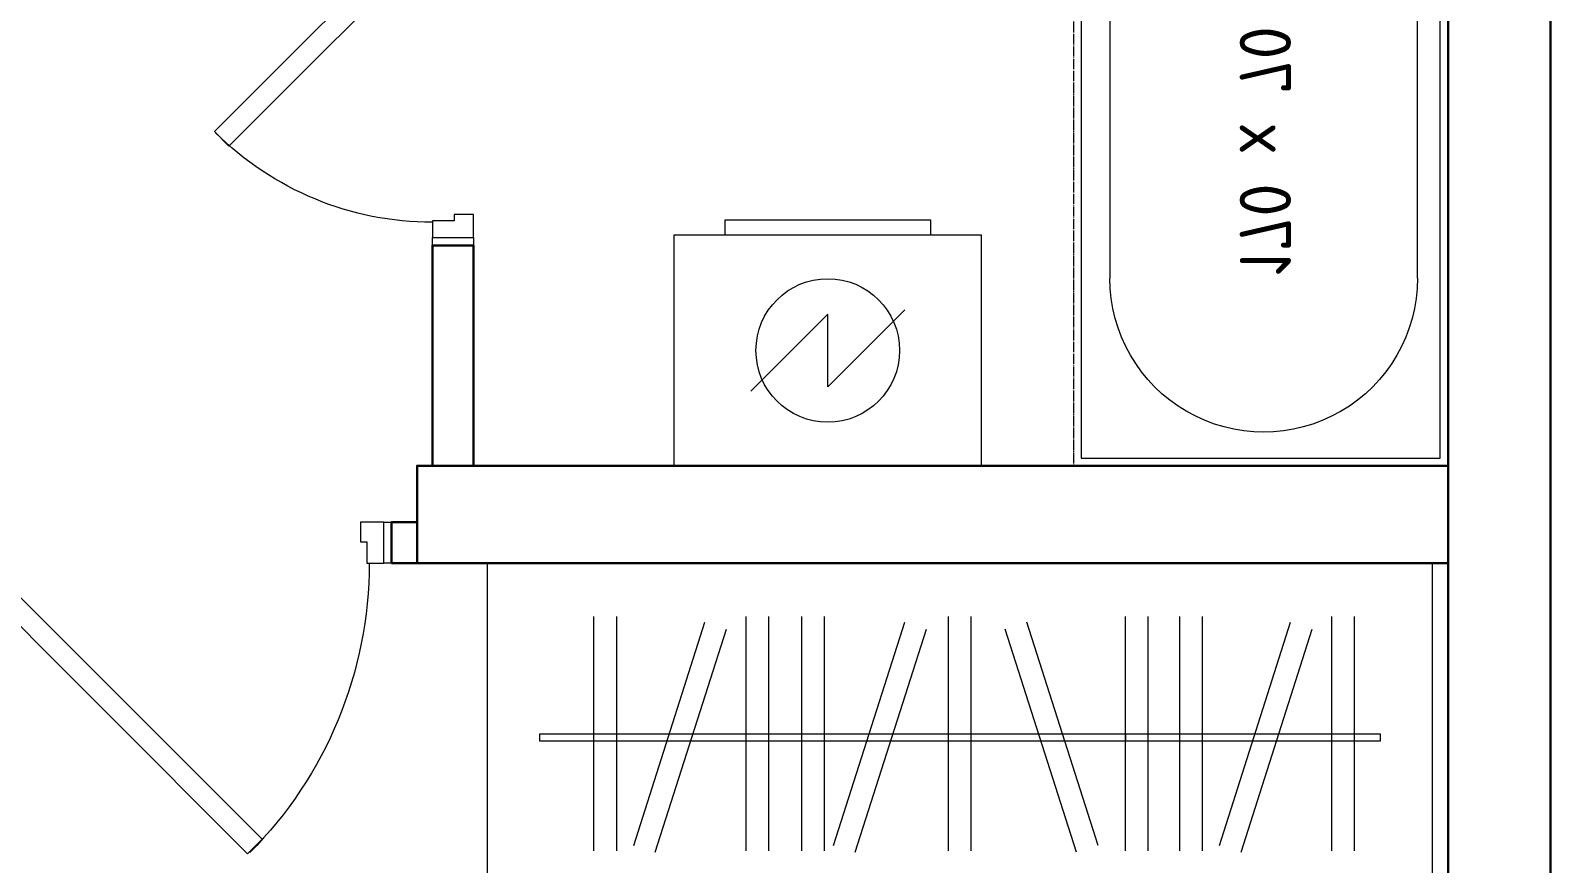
# Model space of a CAD drawing. Header units: millimetres. Extents: x 21366 to 66050, y 8191 to 52826.
# Drawn here: x 51012 to 53975, y 26300 to 27925 of the extents above; entities that cross this region are included whole.
import ezdxf
from ezdxf.enums import TextEntityAlignment as Align

# ---------------------------------------------------------------- set-up
doc = ezdxf.new("R2010")
doc.units = ezdxf.units.MM
doc.linetypes.add('ГОСТ 2.303 5', pattern=[24, 20, -1.5, 1, -1.5])
for name, color, linetype, lineweight in [('АР - Двери', 126, 'Continuous', 9), ('АР - Монолит', 56, 'Continuous', 30), ('АР - панель 400', 151, 'Continuous', 30), ('АР - Перегородки 190', 54, 'Continuous', 30), ('АР - Перегородки 80', 32, 'Continuous', 30), ('АР - Сантехника', 150, 'Continuous', 9)]:
    doc.layers.add(name, color=color, linetype=linetype, lineweight=lineweight)
doc.layers.add('АР - мебель', color=7, linetype='Continuous', lineweight=9, true_color=0x787878)
doc.styles.add('GOST-2.304_Type-B', font='GOST Common.ttf')

# ---------------------------------------------------------------- blocks, each defined once
blk = doc.blocks.new('Квартира 2К 6450 тип 7 перекидная')
at = {"layer": 'АР - Монолит'}
blk.add_lwpolyline([(1440.000000001863, -5949.999999982538), (1240.000000001863, -5949.999999982538), (1239.999999992549, 200.0000000190921), (1439.999999992549, 200.0000000190921)], close=True, dxfattribs=at)
blk = doc.blocks.new('*U121')
at = {"ltscale": 100}
for p, q in [((15, 37.50000000000001), (15, -42.49999999999999)), ((46, 37.50000000000001), (15, 37.50000000000001)), ((48, -4.499999999999988), (48, 35.50000000000001)), ((852, -4.499999999999988), (852, 37.50000000000001)), ((852, 37.50000000000001), (885, 37.50000000000001)), ((885, 37.50000000000001), (885, -42.49999999999999)), ((60, -4.499999999999988), (48, -4.499999999999988)), ((60, -42.49999999999999), (60, -4.499999999999988)), ((840, -42.49999999999999), (840, -4.499999999999988)), ((840, -4.499999999999988), (852, -4.499999999999988)), ((15, -42.49999999999999), (60, -42.49999999999999)), ((885, -42.49999999999999), (840, -42.49999999999999))]:
    blk.add_line(p, q, dxfattribs=at)
for points in [[(54.41421356238425, 38.91421356238426), (82.69848480983637, 10.62994231490303), (647.9685176837365, 575.8999751888329), (619.6842464362844, 604.1842464363141)], [(15, -42.49999999999999), (0, -42.49999999999999), (0, 37.50000000000001), (15, 37.50000000000001)], [(885, -42.49999999999999), (900, -42.49999999999999), (900, 37.50000000000001), (885, 37.50000000000001)]]:
    blk.add_lwpolyline(points, close=True, dxfattribs=at)
blk.add_circle((48, 37.50000000000001), 2, dxfattribs=at)
blk.add_arc((56.66666666666666, 37.50000000000001), 800, 0, 44.86495242747803, dxfattribs=at)
blk = doc.blocks.new('Ш02 650х1840')
for p, q in [((-1842.485831519822, 650.0000000000582), (-1842.485831519822, 0)), ((0, 650.0000000000582), (-1842.485831519822, 650.0000000000582)), ((0, 650.0000000000582), (0, 0)), ((-1469.021209435654, 563.6030094699818), (-1607.881827664445, 128.3364782202407)), ((-1147.988420970854, 563.6030094699818), (-1009.127802742063, 128.3364782202407)), ((-716.8190332851373, 563.6030094699818), (-855.6796515139285, 128.3364782202407)), ((-326.9756983763073, 563.6030094699818), (-465.8363166050985, 128.3364782202407)), ((-1690.135579986265, 560.8939945243183), (-1690.135579986265, 104.0141147737741)), ((-1645.839140608674, 560.8939945243183), (-1645.839140608674, 104.0141147737741)), ((-1426.820275734877, 550.1398844124633), (-1565.680893963668, 114.8733531628386)), ((-1393.690214907518, 560.8939945243183), (-1393.690214907518, 104.0141147737741)), ((-1349.393775529927, 560.8939945243183), (-1349.393775529927, 104.0141147737741)), ((-1288.060249356786, 560.8939945243183), (-1288.060249356786, 104.0141147737741)), ((-1243.763809979195, 560.8939945243183), (-1243.763809979195, 104.0141147737741)), ((-1190.189354671631, 550.1398844124633), (-1051.32873644284, 114.8733531628386)), ((-942.9707456176402, 560.8939945243183), (-942.9707456176402, 104.0141147737741)), ((-898.6743062400492, 560.8939945243183), (-898.6743062400492, 104.0141147737741)), ((-674.6180995843606, 550.1398844124633), (-813.4787178131519, 114.8733531628386)), ((-657.1274107088102, 560.8939945243183), (-657.1274107088102, 104.0141147737741)), ((-612.8309713312192, 560.8939945243183), (-612.8309713312192, 104.0141147737741)), ((-548.0900689269183, 560.8939945243183), (-548.0900689269183, 104.0141147737741)), ((-503.7936295493273, 560.8939945243183), (-503.7936295493273, 104.0141147737741)), ((-284.7747646755306, 550.1398844124633), (-423.6353829043219, 114.8733531628386)), ((-251.644703848171, 560.8939945243183), (-251.644703848171, 104.0141147737741)), ((-207.34826447058, 560.8939945243183), (-207.34826447058, 104.0141147737741)), ((-101.4559158723569, 346.5174259362975), (-1741.029915647465, 346.5174259363557)), ((-1741.029915647465, 346.5174259363557), (-1741.029915647465, 333.565196559357)), ((-1741.029915647465, 333.565196559357), (-101.4559158723569, 333.5651965594152)), ((-1349.393775529927, 346.5174259363557), (-1349.393775529927, 333.565196559357)), ((-1243.501426931703, 333.565196559357), (-1243.501426931703, 346.5174259363557)), ((-101.4559158723569, 333.5651965594152), (-101.4559158723569, 346.5174259362975)), ((0, 0), (-1842.485831519822, 0))]:
    blk.add_line(p, q)
blk = doc.blocks.new('Стиральная_машинка_600х450')
at = {"color": 0, "linetype": 'ByBlock', "lineweight": -2, "ltscale": 50}
for points in [[(40, -40), (40, -640), (490, -640), (490, -40)], [(520, -540), (490, -540), (490, -140), (520, -140)]]:
    blk.add_lwpolyline(points, close=True, dxfattribs=at)
blk.add_lwpolyline([(344.2893218813697, -489.9999994916143), (194.2893218813697, -339.9999994916143), (335.7106781186303, -339.9999994916143), (185.7106781186303, -189.9999994916143)], dxfattribs=at)
blk.add_circle((265, -339.9999994916143), 140.0000000000291, dxfattribs=at)
blk = doc.blocks.new('*U119')
at = {"ltscale": 100}
for p, q in [((15, 37.50000000000001), (15, -42.49999999999999)), ((46, 37.50000000000001), (15, 37.50000000000001)), ((48, -4.499999999999988), (48, 35.50000000000001)), ((652, -4.499999999999988), (652, 37.50000000000001)), ((652, 37.50000000000001), (685, 37.50000000000001)), ((685, 37.50000000000001), (685, -42.49999999999999)), ((60, -4.499999999999988), (48, -4.499999999999988)), ((60, -42.49999999999999), (60, -4.499999999999988)), ((640, -42.49999999999999), (640, -4.499999999999988)), ((640, -4.499999999999988), (652, -4.499999999999988)), ((15, -42.49999999999999), (60, -42.49999999999999)), ((685, -42.49999999999999), (640, -42.49999999999999))]:
    blk.add_line(p, q, dxfattribs=at)
for points in [[(54.41421356238425, 38.91421356238426), (82.69848480983637, 10.62994231490303), (506.547161446427, 434.4786189515233), (478.2628901989749, 462.7628901990046)], [(15, -42.49999999999999), (0, -42.49999999999999), (0, 37.50000000000001), (15, 37.50000000000001)], [(685, -42.49999999999999), (700, -42.49999999999999), (700, 37.50000000000001), (685, 37.50000000000001)]]:
    blk.add_lwpolyline(points, close=True, dxfattribs=at)
blk.add_circle((48, 37.50000000000001), 2, dxfattribs=at)
blk.add_arc((54.99999999999999, 37.50000000000001), 600, 7.016709298534877e-15, 44.864952427478, dxfattribs=at)
blk = doc.blocks.new('Ванна 170х70 (+15)')
at = {"layer": 'АР - Сантехника'}
for p, q in [((15, 15), (14.99999999860302, 1715)), ((14.99999999860302, 1715), (714.999999998603, 1715.000000000582)), ((714.999999998603, 1715.000000000582), (715, 15.00000000058208)), ((714.9999999988358, 1715.000000000582), (714.9999999988358, 1715.000000000582)), ((287.1213298963849, 1661.123102940153), (286.9458114879671, 1656.495353865903)), ((288.0502560113091, 1664.313010616926), (287.1213298963849, 1661.123102940153)), ((290.9515600271989, 1670.013443472795), (288.0502560113091, 1664.313010616926)), ((289.6416600721423, 1665.752826507203), (288.0502560113091, 1664.313010616926)), ((291.7397643614095, 1665.301611399744), (289.6416600721423, 1665.752826507203)), ((292.9408151030075, 1671.813213335583), (290.9515600271989, 1670.013443472795)), ((294.1391918135341, 1663.003533373587), (291.7397643614095, 1665.301611399744)), ((332.2750076081138, 1672.00001664809), (292.9408151030075, 1671.813213335583)), ((295.5634454649407, 1671.249194451375), (292.9408151030075, 1671.813213335583)), ((296.6050697511528, 1659.083544316934), (294.1391918135341, 1663.003533373587)), ((298.5627297798637, 1668.37659691833), (295.5634454649407, 1671.249194451375)), ((301.6450772017706, 1663.476610597689), (298.5627297798637, 1668.37659691833)), ((304.5087660893332, 1657.028880290687), (301.6450772017706, 1663.476610597689)), ((333.8485858251806, 1671.661605317611), (332.2750076081138, 1672.00001664809)), ((335.6481564140413, 1669.938046797877), (333.8485858251806, 1671.661605317611)), ((337.4975648673717, 1666.998055005446), (335.6481564140413, 1669.938046797877)), ((343.2080923712347, 1671.823699339991), (335.7235348632094, 1669.818218200002)), ((339.215778199723, 1663.129416821059), (337.4975648673717, 1666.998055005446)), ((340.6346057190094, 1658.710821504705), (339.215778199723, 1663.129416821059)), ((353.3794947226997, 1664.403372356668), (353.3794947229326, 1464.320372356568)), ((370.3794947226997, 1664.403372356726), (370.3794947229326, 1464.320372356626)), ((380.5508970736992, 1671.82369934005), (388.0354545817245, 1669.81821820006)), ((384.5432112452108, 1663.129416821117), (383.1243837259244, 1658.710821504763)), ((386.2614245775621, 1666.998055005504), (384.5432112452108, 1663.129416821117)), ((388.1108330308925, 1669.938046797935), (386.2614245775621, 1666.998055005504)), ((389.9104036197532, 1671.661605317669), (388.1108330308925, 1669.938046797935)), ((391.48398183682, 1672.000016648148), (389.9104036197532, 1671.661605317669)), ((391.48398183682, 1672.000016648148), (430.8181743419264, 1671.813213335699)), ((422.1139122431632, 1663.476610597805), (419.2502233556006, 1657.028880290803)), ((425.1962596650701, 1668.376596918446), (422.1139122431632, 1663.476610597805)), ((428.1955439799931, 1671.249194451491), (425.1962596650701, 1668.376596918446)), ((429.6197976318654, 1663.003533373703), (427.1539196942467, 1659.083544317051)), ((430.8181743419264, 1671.813213335699), (428.1955439799931, 1671.249194451491)), ((432.0192250835244, 1665.30161139986), (429.6197976318654, 1663.003533373703)), ((432.807429417735, 1670.013443472912), (430.8181743419264, 1671.813213335699)), ((434.1173293732572, 1665.75282650732), (432.0192250835244, 1665.30161139986)), ((432.807429417735, 1670.013443472912), (435.7087334340904, 1664.313010617043)), ((435.7087334340904, 1664.313010617043), (434.1173293732572, 1665.75282650732)), ((436.637659548549, 1661.12310294027), (435.7087334340904, 1664.313010617043)), ((436.8131779569667, 1656.495353866019), (436.637659548549, 1661.12310294027)), ((286.9458114879671, 1656.495353865903), (287.5408817508724, 1650.882759716827)), ((287.5408817508724, 1650.882759716827), (288.8482910615858, 1644.834720313316)), ((288.8482910615858, 1644.834720313316), (290.7400610868353, 1638.943259891588)), ((290.7400610868353, 1638.943259891588), (293.0310121967923, 1633.785075645894)), ((293.0310121967923, 1633.785075645894), (295.4968901344109, 1629.865086589241)), ((298.8960208611097, 1653.92536007124), (296.6050697511528, 1659.083544316934)), ((300.7877908863593, 1648.033899649512), (298.8960208611097, 1653.92536007124)), ((302.0952001970727, 1641.985860246001), (300.7877908863593, 1648.033899649512)), ((301.585825936636, 1628.555609345902), (302.5147520515602, 1631.745517022442)), ((302.6902704599779, 1636.373266096925), (302.0952001970727, 1641.985860246001)), ((302.5147520515602, 1631.745517022442), (302.6902704599779, 1636.373266096925)), ((306.8734786214773, 1649.664554763352), (304.5087660893332, 1657.028880290687)), ((340.0395789614413, 1643.022241859464), (305.8817673583981, 1623.516922021052)), ((308.5077402594034, 1642.104505509138), (306.8734786214773, 1649.664554763352)), ((309.2515780881513, 1635.088762822561), (308.5077402594034, 1642.104505509138)), ((309.0321800776292, 1629.304076479748), (309.2515780881513, 1635.088762822561)), ((340.0395789614413, 1643.022241859464), (341.2331320068333, 1644.10210377723)), ((341.6151627020445, 1654.174791952129), (340.6346057190094, 1658.710821504705)), ((341.2331320068333, 1644.10210377723), (341.9298265927937, 1646.494534534635)), ((342.061465399107, 1649.965346340323), (341.6151627020445, 1654.174791952129)), ((341.9298265927937, 1646.494534534635), (342.061465399107, 1649.965346340323)), ((349.370720873354, 1648.628342340467), (341.9351919458713, 1646.635998368962)), ((353.2270188799594, 1637.773789900355), (353.3794947226997, 1637.749640099239)), ((370.3794947226997, 1637.749640099297), (370.5319705649745, 1637.773789900413)), ((374.3882685715798, 1648.628342340526), (381.8237974990625, 1646.63599836902)), ((382.1438267428894, 1654.174791952188), (381.6975240458269, 1649.965346340381)), ((381.6975240458269, 1649.965346340381), (381.8291628521401, 1646.494534534693)), ((381.8291628521401, 1646.494534534693), (382.5258574381005, 1644.102103777288)), ((383.1243837259244, 1658.710821504763), (382.1438267428894, 1654.174791952188)), ((382.5258574381005, 1644.102103777288), (383.7194104839582, 1643.022241859522)), ((383.7194104839582, 1643.022241859522), (417.8772220865358, 1623.516922021168)), ((415.2512491855305, 1642.104505509255), (414.5074113567825, 1635.088762822677)), ((414.5074113567825, 1635.088762822677), (414.7268093673047, 1629.304076479864)), ((416.8855108234566, 1649.664554763469), (415.2512491855305, 1642.104505509255)), ((419.2502233556006, 1657.028880290803), (416.8855108234566, 1649.664554763469)), ((421.6637892478611, 1641.985860246117), (421.0687189849559, 1636.373266097042)), ((421.0687189849559, 1636.373266097042), (421.2442373933736, 1631.745517022558)), ((421.2442373933736, 1631.745517022558), (422.1731635082979, 1628.555609346018)), ((422.9711985585745, 1648.033899649628), (421.6637892478611, 1641.985860246117)), ((424.8629685842898, 1653.925360071356), (422.9711985585745, 1648.033899649628)), ((427.1539196942467, 1659.083544317051), (424.8629685842898, 1653.925360071356)), ((428.2620993105229, 1629.865086589358), (430.7279772481415, 1633.78507564601)), ((430.7279772481415, 1633.78507564601), (433.0189283580985, 1638.943259891705)), ((433.0189283580985, 1638.943259891705), (434.9106983838137, 1644.834720313433)), ((434.9106983838137, 1644.834720313433), (436.2181076940615, 1650.882759716944)), ((436.2181076940615, 1650.882759716944), (436.8131779569667, 1656.495353866019)), ((558.2022750524338, 1602.37388970278), (161.2458892506547, 1602.379442633362)), ((295.4968901344109, 1629.865086589241), (297.8963175865356, 1627.567008562852)), ((297.8963175865356, 1627.567008562852), (299.9944218758028, 1627.115793455625)), ((303.2591369964648, 1624.08094090526), (297.8963175865356, 1627.567008562852)), ((299.9944218758028, 1627.115793455625), (301.585825936636, 1628.555609345902)), ((303.2591369964648, 1624.08094090526), (305.8817673583981, 1623.516922021052)), ((305.8817673583981, 1623.516922021052), (307.8710224342067, 1625.31669188384)), ((307.8710224342067, 1625.31669188384), (309.0321800776292, 1629.304076479748)), ((414.7268093673047, 1629.304076479864), (415.8879670107272, 1625.316691883956)), ((415.8879670107272, 1625.316691883956), (417.8772220865358, 1623.516922021168)), ((417.8772220865358, 1623.516922021168), (420.499852448469, 1624.080940905376)), ((420.499852448469, 1624.080940905376), (425.8626718583982, 1627.567008562968)), ((422.1731635082979, 1628.555609346018), (423.764567569131, 1627.115793455741)), ((423.764567569131, 1627.115793455741), (425.8626718583982, 1627.567008562968)), ((425.8626718583982, 1627.567008562968), (428.2620993105229, 1629.865086589358)), ((59.36058068764396, 365.8012135571917), (59.36058068671264, 1499.890280219435)), ((659.3605806867126, 1499.890142056975), (659.360580687644, 365.8012135577155)), ((715, 15.00000000058208), (15, 15)), ((15, 15), (15, 15))]:
    blk.add_line(p, q, dxfattribs=at)
at = {"layer": 'АР - Сантехника', "linetype": 'ГОСТ 2.303 5'}
blk.add_lwpolyline([(-1.164153218269348e-09, 1730), (729.9999999988358, 1730.000000000582), (730, 5.820766091346741e-10), (0, 0)], close=True, dxfattribs=at)
at = {"layer": 'АР - Сантехника'}
for points in [[(353.3794947229326, 1469.772507925052), (352.5935085504316, 1468.655136927264), (351.9939849060029, 1467.450723891379), (351.5929622207768, 1466.183453421574), (351.3984930259176, 1464.878772298805), (351.4144822619855, 1463.562878509518), (351.6406088648364, 1462.26219519088), (352.0723322145641, 1461.002840053057), (352.700983309187, 1459.810100937728), (353.5139388404787, 1458.707928036572), (354.4948746669106, 1457.718452972826), (355.6240936052054, 1456.86154439766), (356.8789209485985, 1456.15440902859), (358.2341597736813, 1455.611246138345), (359.6625968953595, 1455.242962433258), (361.1355493073352, 1455.056953047169), (362.6234401380643, 1455.056953047169), (364.0963925505057, 1455.242962433258), (365.5248296721838, 1455.611246138345), (366.880068496801, 1456.15440902859), (368.1348958401941, 1456.861544397718), (369.2641147784889, 1457.718452972884), (370.2450506049208, 1458.707928036631), (371.0580061362125, 1459.810100937786), (371.6866572308354, 1461.002840053116), (372.1183805805631, 1462.262195190939), (372.344507183414, 1463.562878509576), (372.3604964194819, 1464.878772298864), (372.1660272246227, 1466.183453421632), (371.7650045393966, 1467.450723891438), (371.1654808954336, 1468.655136927322), (370.3794947229326, 1469.77250792511)], [(353.3794947229326, 1464.320372356568), (353.4841438275762, 1463.144299629144), (353.7955143344589, 1461.997185715707), (354.3059392669238, 1460.907276367303), (355.0028502703644, 1459.901408769656), (355.8690870827995, 1459.00435072137), (356.8833200782537, 1458.238190768287), (358.0205754749477, 1457.621794311795), (359.2528502703644, 1457.170339077944), (360.549801770132, 1456.894941393053), (361.8794947229326, 1456.802382462192), (363.2091876757331, 1456.894941393053), (364.5061391750351, 1457.170339077944), (365.7384139704518, 1457.621794311795), (366.8756693671457, 1458.238190768287), (367.8899023626, 1459.004350721429), (368.7561391750351, 1459.901408769714), (369.4530501784757, 1460.907276367361), (369.9634751114063, 1461.997185715765), (370.2748456178233, 1463.144299629203), (370.3794947229326, 1464.320372356626)], [(353.3794947229326, 1458.868236788083), (353.4841438275762, 1457.68241949915), (353.7955143344589, 1456.525800967356), (354.3059392669238, 1455.426860979758), (355.0028502703644, 1454.412659085589), (355.8690870827995, 1453.508168301778), (356.8833200782537, 1452.735660193022), (358.0205754749477, 1452.114156472962), (359.2528502703644, 1451.658960625762), (360.549801770132, 1451.381281083915), (361.8794947229326, 1451.287955239415), (363.2091876757331, 1451.381281083915), (364.5061391750351, 1451.658960625762), (365.7384139704518, 1452.114156472962), (366.8756693671457, 1452.735660193022), (367.8899023626, 1453.508168301836), (368.7561391750351, 1454.412659085647), (369.4530501784757, 1455.426860979816), (369.9634751114063, 1456.525800967414), (370.2748456178233, 1457.682419499208), (370.3794947229326, 1458.868236788141)]]:
    blk.add_lwpolyline(points, dxfattribs=at)
for centre, radius, start, end in [((361.8794947226997, 1664.403372356668), 28.00000000000001, 13.41645926347605, 166.5835407367557), ((361.8794947226997, 1664.403372356668), 15, 304.5181078399733, 235.4818921600267), ((361.8794947226997, 1664.403372356668), 9.999999999999996, 328.2116693909996, 211.7883306090004), ((361.8794947226997, 1664.403372356668), 8.5, 0, 180), ((361.8794947226997, 1664.403372356668), 28.00000000000001, 223.4164592624323, 252.3277617374862), ((361.8794947226997, 1664.403372356668), 28.00000000000001, 287.6722382625137, 316.5835407375677), ((161.8528551415075, 1499.888965431659), 102.4922744631437, 89.24097123977641, 179.999265000058), ((556.8683062237687, 1499.890296616883), 102.4922744631437, 359.9999135957448, 90.75902876022359), ((359.360580687644, 365.8012135574245), 300, 180, 0)]:
    blk.add_arc(centre, radius, start, end, dxfattribs=at)
at = {"layer": 'АР - Сантехника', "linetype": 'Continuous', "style": 'GOST-2.304_Type-B'}
blk.add_text('170 х 70 (+15)', height=100, rotation=90, dxfattribs=at).set_placement((356.1551832812838, 771.4693985569174), align=Align.MIDDLE_CENTER)
blk = doc.blocks.new('Квартира 1К 6300 тип 27-3')
at = {"layer": 'АР - Монолит'}
blk.add_lwpolyline([(-200, -2.793967723846436e-09), (0, -2.793967723846436e-09), (0, -6150.000000002794), (-200, -6150.000000002794)], close=True, dxfattribs=at)
at = {"layer": 'АР - Перегородки 190'}
blk.add_lwpolyline([(-200, -3140.000000002794), (-2210, -3140.000000002794), (-2210, -2950.000000002794), (-200, -2950.000000002794)], close=True, dxfattribs=at)
at = {"layer": 'АР - Перегородки 80'}
for points in [[(-2180, -2950), (-2100, -2950), (-2100, -2520), (-2180, -2520)], [(-2259.999999997206, -3140.000000002794), (-2210, -3140.000000002794), (-2210, -3060.000000002794), (-2259.999999997206, -3060.000000002794)]]:
    blk.add_lwpolyline(points, close=True, dxfattribs=at)
at = {"layer": 'АР - Двери', "xscale": -1}
for name, p, rotation in [('*U119', (-2142.499999999069, -1820), 89.99999999999993), ('*U121', (-3159.999999997206, -3102.500000002794), 180)]:
    blk.add_blockref(name, p, dxfattribs=dict(at, rotation=rotation))
at = {"layer": 'АР - мебель', "rotation": 180}
blk.add_blockref('Ш02 650х1840', (-2072.485831519589, -3140.000000002794), dxfattribs=at)
at = {"layer": 'АР - панель 400', "xscale": -1}
blk.add_blockref('Ванна 170х70 (+15)', (-200.0000000009313, -2950), dxfattribs=at)
at = {"layer": 'АР - Сантехника', "rotation": 90}
blk.add_blockref('Стиральная_машинка_600х450', (-1749.264678000472, -2990.000000018859), dxfattribs=at)
blk = doc.blocks.new('H_Section_3')
at = {"rotation": 56.96711930257281}
for name, p in [('Квартира 2К 6450 тип 7 перекидная', (4468.825068204664, -8500.00603001425, 1.164974482950111e-09)), ('Квартира 1К 6300 тип 27-3', (5086.126455394551, -7183.746525238734, 1.164974482950111e-09))]:
    blk.add_blockref(name, p, dxfattribs=at)

msp = doc.modelspace()

# ---------------------------------------------------------------- block references
at = {"rotation": 303.0328806974269}
msp.add_blockref('H_Section_3', (57225.46005968023, 38206.11391511731, 1.044764153914768e-07), dxfattribs=at)

doc.saveas('drawing.dxf')
